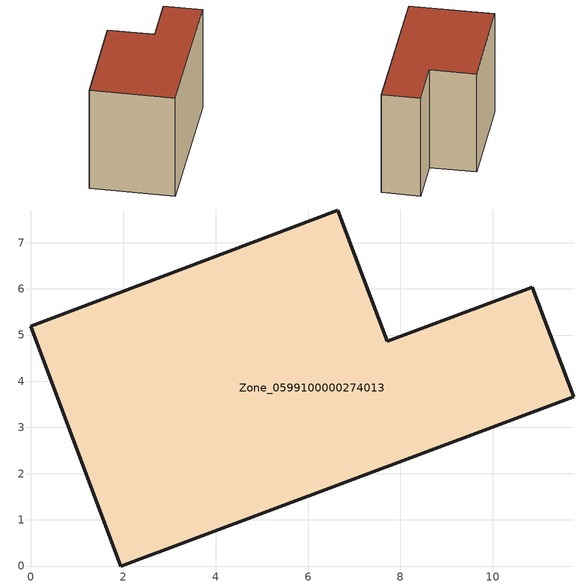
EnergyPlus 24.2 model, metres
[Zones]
Zone_0599100000274013
 floor ground (C_G): 1.95,0 0,5.19 6.65,7.71 7.72,4.87 10.86,6.04 11.75,3.67 z0
 wall outside (C_F): 1.95,0 11.75,3.67 10.86,6.04 7.72,4.87 6.65,7.71 0,5.19 1.95,0 z0:7.42
 roof outside (C_R): 0,5.19 1.95,0 11.75,3.67 10.86,6.04 7.72,4.87 6.65,7.71 z7.42
[BUILDING]
Pand.0599100000274013: North Axis=0; Terrain=City; Loads Convergence Tolerance Value=0.04; Temperature Convergence Tolerance Value=0.4; Solar Distribution=FullExterior; Maximum Number of Warmup Days=25; Minimum Number of Warmup Days=1
[Site:Location]
Rotterdam.The.Hague.AP_ZH_NLD Design_Conditions: Latitude=51.96; Longitude=4.45; Time Zone=1; Elevation=-4.5
[SITE:GROUNDTEMPERATURE:BUILDINGSURFACE]
18, 18, 18, 18, 18, 18, 18, 18, 18, 18, 18, 18
[MATERIAL] Thermal Absorptance=0.9; Solar Absorptance=0.7; Visible Absorptance=0.7
Name | Roughness | Thickness | Conductivity | Density | Specific Heat
G.TI.1946 | MediumSmooth | 0.15 | 1 | 540 | 1210
F.TI.1946 | Rough | 0.3 | 0.857143 | 1920 | 840
R.TI.1946 | MediumRough | 0.2 | 0.1 | 1500 | 1000
[CONSTRUCTION]
C_G: G.TI.1946
C_F: F.TI.1946
C_R: R.TI.1946
[ZONE]
Zone_0599100000274013: Type=1; Multiplier=1; Ceiling Height=Autocalculate; Volume=Autocalculate; Floor Area=autocalculate; Part of Total Floor Area=Yes
[ZONEINFILTRATION:DESIGNFLOWRATE]
Infil_Zone_0599100000274013: Zone or ZoneList or Space or SpaceList=Zone_0599100000274013; Schedule=AlwaysOn; Design Flow Rate Calculation Method=Flow/Area; Flow Rate per Floor Area=0.003; Constant Term Coefficient=1; Temperature Term Coefficient=0; Velocity Term Coefficient=0; Velocity Squared Term Coefficient=0
[HVACTEMPLATE:ZONE:IDEALLOADSAIRSYSTEM]
Zone_0599100000274013: Maximum Heating Supply Air Temperature=50; Minimum Cooling Supply Air Temperature=13; Maximum Heating Supply Air Humidity Ratio=0.0156; Minimum Cooling Supply Air Humidity Ratio=0.0077; Heating Limit=NoLimit; Cooling Limit=NoLimit; Dehumidification Control Type=ConstantSensibleHeatRatio; Cooling Sensible Heat Ratio=0.7; Dehumidification Setpoint=60; Humidification Control Type=None; Humidification Setpoint=30; Outdoor Air Method=None; Outdoor Air Flow Rate per Person=0.00944; Outdoor Air Flow Rate per Zone Floor Area=0; Outdoor Air Flow Rate per Zone=0; Demand Controlled Ventilation Type=None; Outdoor Air Economizer Type=NoEconomizer; Heat Recovery Type=None; Sensible Heat Recovery Effectiveness=0.7; Latent Heat Recovery Effectiveness=0.65
[ZONECONTROL:THERMOSTAT]
ThermostatControl_Zone_0599100000274013: Zone or ZoneList=Zone_0599100000274013; Control Type Schedule=DualSetpointControlType; Control 1=Thermostat_Zone_0599100000274013; Temperature Difference Between Cutout And Setpoint=0
[THERMOSTATSETPOINT:DUALSETPOINT]
Thermostat_Zone_0599100000274013: Heating Setpoint Temperature Schedule=HeatingSetpoint_Zone_0599100000274013; Cooling Setpoint Temperature Schedule=CoolingSetpoint_Zone_0599100000274013
[SCHEDULE:COMPACT]
HeatingSetpoint_Zone_0599100000274013: Through: 12/31, For: AllDays, Until: 24:00, 21
CoolingSetpoint_Zone_0599100000274013: Through: 12/31, For: AllDays, Until: 24:00, 24
DualSetpointControlType: Through: 12/31, For: AllDays, Until: 24:00, 4
AlwaysOn: Through: 12/31, For: AllDays, Until: 24:00, 1
